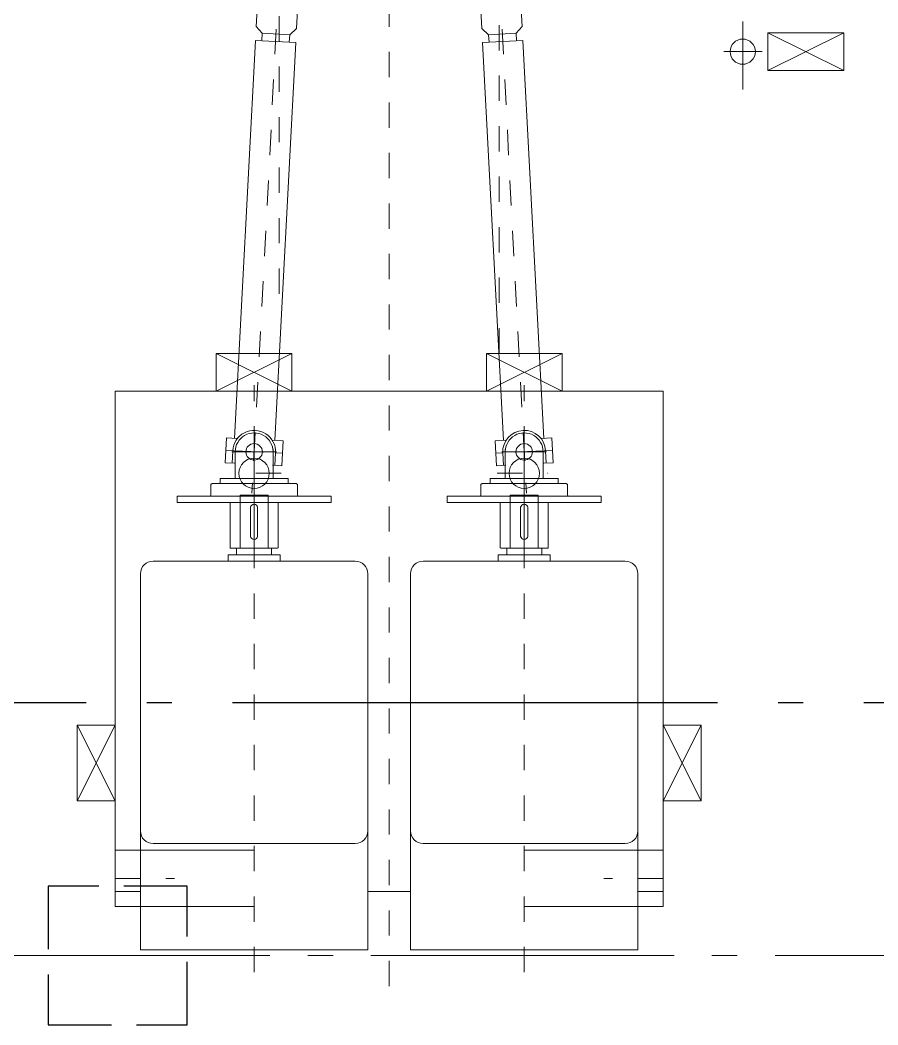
# Model space of a CAD drawing. Header units: metres. Extents: x 497148 to 498044, y 2998751 to 2999627.
# Drawn here: x 497598.673 to 497602.07, y 2999597.424 to 2999601.404 of the extents above; entities that cross this region are included whole.
import ezdxf

# ---------------------------------------------------------------- set-up
doc = ezdxf.new("R2010")
doc.units = ezdxf.units.M
for name, pattern in [('ACAD_ISO04W100', [30.5, 24, -3, 0.5, -3]), ('AD_LTYPE1 0 mm', [2, 1, -1]), ('AD_LTYPE2 0 mm', [16, 13, -1, 1, -1]), ('CENTER', [2, 1.25, -0.25, 0.25, -0.25]), ('DASH', [0.35, 0.25, -0.1]), ('点画线', [18, 12, -2, 2, -2])]:
    doc.linetypes.add(name, pattern=pattern)
for name, color, linetype, lineweight in [('ACAD0', 7, 'Continuous', 0), ('ACAD实线', 7, 'Continuous', 0), ('中心线层', 1, 'CENTER', 9), ('管道', 7, 'Continuous', 20), ('纸机', 7, 'Continuous', 0), ('细实线层', 7, 'Continuous', 18), ('设备', 253, 'Continuous', 15)]:
    doc.layers.add(name, color=color, linetype=linetype, lineweight=lineweight)
doc.layers.add('COLUMN', color=9, linetype='Continuous')
doc.layers.add('DOTE', color=1, linetype='CENTER')

# ---------------------------------------------------------------- blocks, each defined once
blk = doc.blocks.new('rt56656565')
at = {"layer": 'ACAD0'}
for p, q in [((-1906, 85), (-1955.3, 85)), ((-248.7, 54.6), (-223.3, 80)), ((49.3, 85), (0, 85)), ((0, 85), (49.3, 85)), ((-248.7, 54.6), (-278.7, 54.6)), ((-248.7, 54.6), (-248.7, -54.6)), ((-248.7, 54.6), (-248.7, -54.6)), ((-248.7, -54.3), (-278.7, -54.3)), ((-248.7, -54.6), (-223.3, -80)), ((-1906, -85), (-1955.3, -85)), ((49.3, -85), (0, -85)), ((0, -85), (49.3, -85))]:
    blk.add_line(p, q, dxfattribs=at)
at = {"layer": 'ACAD实线'}
for p, q in [((-1856.7, 112.5), (-1955.3, 112.5)), ((-1955.3, 75), (-1955.3, 112.5)), ((-1856.7, 69.3), (-1856.7, 112.5)), ((-278.7, 80), (-1856.7, 80)), ((-278.7, 80), (-278.7, -80)), ((-49.3, 80), (-223.3, 80)), ((-49.3, 112.5), (49.3, 112.5)), ((-49.3, 69.3), (-49.3, 112.5)), ((-49.3, 112.5), (49.3, 112.5)), ((-49.3, 69.3), (-49.3, 112.5)), ((49.3, 75.8), (49.3, 112.5)), ((49.3, 75), (49.3, 112.5)), ((-248.7, 54.6), (-248.7, 54.6)), ((-1955.3, -112.5), (-1955.3, -75)), ((-1856.7, -112.5), (-1856.7, -69.3)), ((-248.7, -54.3), (-248.7, -54.3)), ((-49.3, -112.5), (-49.3, -69.3)), ((-49.3, -112.5), (-49.3, -69.3)), ((49.3, -112.5), (49.3, -75)), ((49.3, -112.5), (49.3, -75.8)), ((-1856.7, -112.5), (-1955.3, -112.5)), ((-278.7, -80), (-1856.7, -80)), ((-49.3, -80), (-223.3, -80)), ((-49.3, -112.5), (49.3, -112.5)), ((-49.3, -112.5), (49.3, -112.5))]:
    blk.add_line(p, q, dxfattribs=at)
blk.add_circle((0, 0), 32.6, dxfattribs=at)
blk.add_circle((0, 0), 32.6, dxfattribs=at)
for centre, start, end in [((-1906, 0), 270, 90), ((0, 0), 90, 270), ((0, 0), 90, 270)]:
    blk.add_arc(centre, 85, start, end, dxfattribs=at)
at = {"layer": '中心线层'}
for p, q in [((-1941.6, 0), (-1870.4, 0)), ((-1906, -35.6), (-1906, 35.6)), ((35.6, 0), (-35.6, 0)), ((0, -35.6), (0, 35.6))]:
    blk.add_line(p, q, dxfattribs=at)
at = {"layer": '细实线层', "linetype": '点画线'}
for p, q in [((-1906, 112.5), (-1906, -112.5)), ((0, 112.5), (0, -112.5)), ((0, 112.5), (0, -112.5)), ((170.7, 0), (-2070, 0))]:
    blk.add_line(p, q, dxfattribs=at)
blk = doc.blocks.new('A$C18155853')
at = {"layer": '设备', "linetype": 'ACAD_ISO04W100', "ltscale": 0.05}
for p, q in [((-7363.7, 5778.9), (-7363.7, -7939.6)), ((-7798.7, -5178.9), (-7798.7, -2740)), ((-6928.7, -5415), (-6928.7, -2740)), ((-7898.5, -5966), (-7898.5, -7895.7)), ((-6829, -5966), (-6829, -7895.7))]:
    blk.add_line(p, q, dxfattribs=at)
at = {"layer": '设备', "color": 4}
for p, q in [((-5963.7, -4370), (-5963.7, -4100.3)), ((-5863.7, -4145), (-5563.7, -4145)), ((-5863.7, -4295), (-5863.7, -4145)), ((-5563.7, -4145), (-5863.7, -4295)), ((-5863.7, -4145), (-5563.7, -4295)), ((-5563.7, -4295), (-5563.7, -4145)), ((-5886.7, -4220), (-6038.7, -4220)), ((-5863.7, -4295), (-5563.7, -4295)), ((-8048.7, -5565), (-8048.7, -5415)), ((-8048.7, -5415), (-7748.7, -5415)), ((-8048.7, -5565), (-7748.7, -5415)), ((-8048.7, -5415), (-7748.7, -5565)), ((-7748.7, -5415), (-7748.7, -5565)), ((-6978.8, -5565), (-6978.8, -5415)), ((-6978.8, -5415), (-6678.8, -5415)), ((-6978.8, -5565), (-6678.8, -5415)), ((-6978.8, -5415), (-6678.8, -5565)), ((-6678.8, -5415), (-6678.8, -5565)), ((-8048.7, -5565), (-7748.7, -5565)), ((-6978.8, -5565), (-6678.8, -5565)), ((-8598.7, -6887), (-8448.7, -6887)), ((-8598.7, -6887), (-8598.7, -7187)), ((-8598.7, -6887), (-8448.7, -7187)), ((-8448.7, -6887), (-8598.7, -7187)), ((-8448.7, -6887), (-8448.7, -7187)), ((-6128.8, -6887), (-6278.8, -6887)), ((-6278.8, -6887), (-6278.8, -7187)), ((-6128.8, -6887), (-6278.8, -7187)), ((-6278.8, -6887), (-6128.8, -7187)), ((-6128.8, -6887), (-6128.8, -7187)), ((-8448.7, -7187), (-8598.7, -7187)), ((-6278.8, -7187), (-6128.8, -7187))]:
    blk.add_line(p, q, dxfattribs=at)
at = {"layer": '设备', "color": 1, "linetype": 'AD_LTYPE2 0 mm', "lineweight": 0}
for p, q in [((-7898.5, -6203.7), (-7898.5, -5541.1)), ((-6829, -6203.7), (-6829, -5541.1)), ((-7791.4, -5890), (-7992.2, -5890)), ((-6936.1, -5890), (-6735.2, -5890))]:
    blk.add_line(p, q, dxfattribs=at)
at = {"layer": '设备'}
for p, q in [((-7898.5, -5981.7), (-7898.5, -5729.6)), ((-6829, -5981.7), (-6829, -5729.6)), ((-7810.4, -5805), (-7986.5, -5805)), ((-6917, -5805), (-6740.9, -5805)), ((-7898.5, -6155.3), (-7898.5, -6009.3)), ((-6829, -6155.3), (-6829, -6009.3)), ((-7912.5, -6139.8), (-7912.5, -6024.8)), ((-7898.5, -6152.3), (-7898.5, -6012.3)), ((-7884.5, -6139.8), (-7884.5, -6024.8)), ((-7884.5, -6139.8), (-7884.5, -6025.8)), ((-6843, -6139.8), (-6843, -6024.8)), ((-6843, -6139.8), (-6843, -6025.8)), ((-6829, -6152.3), (-6829, -6012.3)), ((-6815, -6139.8), (-6815, -6024.8))]:
    blk.add_line(p, q, dxfattribs=at)
at = {"layer": '设备', "linetype": 'ByBlock'}
for p, q in [((-7973.5, -5804.8), (-7973.5, -5910)), ((-7823.5, -5795.4), (-7823.5, -5910)), ((-6904, -5795.4), (-6904, -5910)), ((-6754, -5804.8), (-6754, -5910))]:
    blk.add_line(p, q, dxfattribs=at)
at = {"layer": '设备', "linetype": 'Continuous', "lineweight": 0}
for p, q in [((-8069.7, -5935), (-8064.7, -5930)), ((-8022.5, -5930), (-8064.7, -5930)), ((-8033.5, -5930), (-8033.5, -5910)), ((-8033.5, -5910), (-7763.5, -5910)), ((-7898.5, -5930), (-8033.5, -5930)), ((-8033.5, -5930), (-8004.5, -5930)), ((-8033.5, -5930), (-8004.5, -5930)), ((-7732.2, -5930), (-7991.5, -5930)), ((-7898.5, -5930), (-7763.5, -5930)), ((-7898.5, -5930), (-7763.5, -5930)), ((-7763.5, -5930), (-7763.5, -5910)), ((-7732.2, -5930), (-7727.2, -5935)), ((-6995.2, -5930), (-7000.2, -5935)), ((-6995.2, -5930), (-6736, -5930)), ((-6694, -5910), (-6964, -5910)), ((-6964, -5930), (-6964, -5910)), ((-6829, -5930), (-6964, -5930)), ((-6829, -5930), (-6964, -5930)), ((-6829, -5930), (-6694, -5930)), ((-6694, -5930), (-6723, -5930)), ((-6694, -5930), (-6723, -5930)), ((-6705, -5930), (-6662.7, -5930)), ((-6694, -5930), (-6694, -5910)), ((-6657.7, -5935), (-6662.7, -5930)), ((-8069.7, -5975.6), (-8069.7, -5935)), ((-7727.2, -5975.6), (-7727.2, -5935)), ((-7000.2, -5975.6), (-7000.2, -5935)), ((-6657.7, -5975.6), (-6657.7, -5935)), ((-7898.5, -5980.6), (-8203.5, -5980.6)), ((-8203.5, -6006), (-8203.5, -5980.6)), ((-7898.5, -6006), (-8203.5, -6006)), ((-7993.5, -6185), (-7993.5, -6006)), ((-7593.5, -5980.6), (-7898.5, -5980.6)), ((-7593.5, -6006), (-7898.5, -6006)), ((-7803.5, -6185), (-7803.5, -6006)), ((-7593.5, -6006), (-7593.5, -5980.6)), ((-7134, -6006), (-7134, -5980.6)), ((-7134, -5980.6), (-6828.6, -5980.6)), ((-7134, -6006), (-6828.6, -6006)), ((-6924, -6185), (-6924, -6006)), ((-6828.6, -5980.6), (-6524, -5980.6)), ((-6828.6, -6006), (-6524, -6006)), ((-6734, -6185), (-6734, -6006)), ((-6524, -6006), (-6524, -5980.6)), ((-7991.5, -6187), (-7993.5, -6185)), ((-7965.5, -6187), (-7991.5, -6187)), ((-7805.5, -6187), (-7965.5, -6187)), ((-7805.5, -6187), (-7803.5, -6185)), ((-6922, -6187), (-6924, -6185)), ((-6922, -6187), (-6762, -6187)), ((-6762, -6187), (-6736, -6187)), ((-6736, -6187), (-6734, -6185))]:
    blk.add_line(p, q, dxfattribs=at)
at = {"layer": '设备', "color": 1, "linetype": 'AD_LTYPE1 0 mm', "lineweight": 0}
for p, q in [((-7898.5, -6203.2), (-7898.5, -5924.3)), ((-6829, -6203.2), (-6829, -5924.3))]:
    blk.add_line(p, q, dxfattribs=at)
at = {"layer": '设备', "color": 7, "linetype": 'Continuous', "lineweight": 0}
for p, q in [((-7953.5, -5977), (-7953.5, -6187)), ((-7953.5, -5977), (-7843.5, -5977)), ((-7953.5, -5977), (-7953.5, -6187)), ((-7843.5, -5977), (-7843.5, -6187)), ((-7843.5, -5977), (-7843.5, -6187)), ((-6884, -5977), (-6884, -6187)), ((-6774, -5977), (-6884, -5977)), ((-6884, -5977), (-6884, -6187)), ((-6774, -5977), (-6884, -5977)), ((-6774, -5977), (-6774, -6187)), ((-6774, -5977), (-6774, -6187)), ((-7967.7, -6187), (-7967.7, -6212.4)), ((-7967.7, -6187), (-7829.2, -6187)), ((-7967.7, -6187), (-7967.7, -6212.4)), ((-7953.5, -6187), (-7843.5, -6187)), ((-7829.2, -6187), (-7829.2, -6212.4)), ((-7829.2, -6187), (-7829.2, -6212.4)), ((-6898.2, -6187), (-6898.2, -6212.4)), ((-6759.7, -6187), (-6898.2, -6187)), ((-6898.2, -6187), (-6898.2, -6212.4)), ((-6759.7, -6187), (-6898.2, -6187)), ((-6774, -6187), (-6884, -6187)), ((-6774, -6187), (-6884, -6187)), ((-6759.7, -6187), (-6759.7, -6212.4)), ((-6759.7, -6187), (-6759.7, -6212.4)), ((-8298.5, -6237.8), (-7498.5, -6237.8)), ((-8001, -6212.4), (-8001, -6237.8)), ((-8001, -6212.4), (-7796, -6212.4)), ((-8001, -6212.4), (-8001, -6237.8)), ((-8001, -6212.4), (-7796, -6212.4)), ((-8001, -6237.8), (-7796, -6237.8)), ((-7967.7, -6212.4), (-7829.2, -6212.4)), ((-7967.7, -6212.4), (-7829.2, -6212.4)), ((-7796, -6212.4), (-7796, -6237.8)), ((-7796, -6212.4), (-7796, -6237.8)), ((-6429, -6237.8), (-7229, -6237.8)), ((-6931.5, -6212.4), (-6931.5, -6237.8)), ((-6726.5, -6212.4), (-6931.5, -6212.4)), ((-6931.5, -6212.4), (-6931.5, -6237.8)), ((-6726.5, -6212.4), (-6931.5, -6212.4)), ((-6726.5, -6237.8), (-6931.5, -6237.8)), ((-6759.7, -6212.4), (-6898.2, -6212.4)), ((-6759.7, -6212.4), (-6898.2, -6212.4)), ((-6726.5, -6212.4), (-6726.5, -6237.8)), ((-6726.5, -6212.4), (-6726.5, -6237.8)), ((-8348.5, -6287.8), (-8348.5, -7306.6)), ((-7448.5, -6287.8), (-7448.5, -7306.6)), ((-7279, -6287.8), (-7279, -7306.6)), ((-6379, -6287.8), (-6379, -7306.6)), ((-8348.5, -7306.6), (-8348.5, -7777)), ((-7448.5, -7306.6), (-7448.5, -7777)), ((-7279, -7306.6), (-7279, -7777)), ((-6379, -7306.6), (-6379, -7777)), ((-8298.5, -7356.6), (-7498.5, -7356.6)), ((-6428.9, -7356.6), (-7229, -7356.6)), ((-8448.5, -7382.4), (-8448.5, -7606.4)), ((-7898.5, -7382.4), (-8448.5, -7382.4)), ((-6829, -7382.4), (-6279, -7382.4)), ((-6279, -7382.4), (-6279, -7606.4)), ((-7898.5, -7606.4), (-8448.5, -7606.4)), ((-6829, -7606.4), (-6279, -7606.4)), ((-8348.5, -7777), (-7448.5, -7777)), ((-6379, -7777), (-7279, -7777))]:
    blk.add_line(p, q, dxfattribs=at)
at = {"layer": '设备', "lineweight": 5}
for p, q in [((-7898.5, -6155.3), (-7898.5, -6009.3)), ((-6829, -6155.3), (-6829, -6009.3)), ((-7912.5, -6139.8), (-7912.5, -6024.8)), ((-7898.5, -6152.3), (-7898.5, -6012.3)), ((-7884.5, -6139.8), (-7884.5, -6024.8)), ((-7884.5, -6139.8), (-7884.5, -6025.8)), ((-6843, -6139.8), (-6843, -6024.8)), ((-6843, -6139.8), (-6843, -6025.8)), ((-6829, -6152.3), (-6829, -6012.3)), ((-6815, -6139.8), (-6815, -6024.8))]:
    blk.add_line(p, q, dxfattribs=at)
at = {"layer": '设备', "color": 3, "linetype": '点画线', "lineweight": 18}
for p, q in [((-8448.5, -7494.4), (-8213.5, -7494.4)), ((-6279, -7494.4), (-6514, -7494.4))]:
    blk.add_line(p, q, dxfattribs=at)
at = {"layer": '设备', "color": 131, "lineweight": 5}
for p, q in [((-7946, -7777), (-7851, -7777)), ((-7946, -7777), (-7851, -7777)), ((-6781.5, -7777), (-6876.5, -7777)), ((-6781.5, -7777), (-6876.5, -7777))]:
    blk.add_line(p, q, dxfattribs=at)
at = {"layer": '设备', "lineweight": 5, "ltscale": 0.05}
for points in [[(-8348.5, -7547), (-8448.7, -7547), (-8448.7, -5565), (-6279, -5565), (-6279, -7547), (-6379, -7547)], [(-7279, -7547), (-7448.5, -7547)]]:
    blk.add_lwpolyline(points, dxfattribs=at)
at = {"layer": '设备', "color": 4}
blk.add_circle((-5963.7, -4220), 50, dxfattribs=at)
at = {"layer": '设备'}
for centre in [(-7898.5, -5805), (-6829, -5805)]:
    blk.add_circle(centre, 32.6, dxfattribs=at)
at = {"layer": '设备', "color": 0, "linetype": 'Continuous', "lineweight": 0}
for centre in [(-7898.5, -5890), (-6829, -5890)]:
    blk.add_circle(centre, 60, dxfattribs=at)
at = {"layer": '设备'}
for centre, radius, start, end in [((-7898.5, -5805), 75, 359.9999, 180), ((-6829, -5805), 75, 0, 180.0001), ((-7898.5, -6026.4), 14.1, 6.4794, 173.5206), ((-6829, -6026.4), 14.1, 6.4794, 173.5206), ((-7898.5, -6138.2), 14.1, 186.4794, 353.5206), ((-6829, -6138.2), 14.1, 186.4794, 353.5206)]:
    blk.add_arc(centre, radius, start, end, dxfattribs=at)
at = {"layer": '设备', "linetype": 'Continuous', "lineweight": 0}
for centre, start, end in [((-8074.7, -5975.6), 270, 0), ((-7722.2, -5975.6), 180, 270), ((-7005.2, -5975.6), 270, 0), ((-6652.7, -5975.6), 180, 270)]:
    blk.add_arc(centre, 5, start, end, dxfattribs=at)
at = {"layer": '设备', "lineweight": 5}
for centre, start, end in [((-7898.5, -6026.4), 6.4794, 173.5206), ((-6829, -6026.4), 6.4794, 173.5206), ((-7898.5, -6138.2), 186.4794, 353.5206), ((-6829, -6138.2), 186.4794, 353.5206)]:
    blk.add_arc(centre, 14.1, start, end, dxfattribs=at)
at = {"layer": '设备', "color": 7, "linetype": 'Continuous', "lineweight": 0}
for centre, start, end in [((-8298.5, -6287.8), 90, 180), ((-7498.5, -6287.8), 0, 90), ((-7229, -6287.8), 90, 180), ((-6429, -6287.8), 0, 90), ((-8298.5, -7306.6), 180, 270), ((-7498.5, -7306.6), 270, 0), ((-7229, -7306.6), 180, 270), ((-6429, -7306.6), 270, 360)]:
    blk.add_arc(centre, 50, start, end, dxfattribs=at)
at = {"layer": '设备', "linetype": '点画线', "rotation": 86.99999999951487}
blk.add_blockref('rt56656565', (-7798.7, -3901.6), dxfattribs=at)
at = {"layer": '设备', "linetype": '点画线', "xscale": -1, "rotation": 273.0000000004851}
blk.add_blockref('rt56656565', (-6928.7, -3901.6), dxfattribs=at)
blk = doc.blocks.new('A$Ce080179e')
at = {"layer": 'COLUMN', "color": 5, "linetype": 'DASH'}
blk.add_lwpolyline([(75.8359, 18.375), (75.2859, 18.375), (75.2859, 17.825), (75.8359, 17.825)], close=True, dxfattribs=at)
at = {"layer": 'DOTE', "color": 251, "linetype": 'ACAD_ISO04W100', "ltscale": 0.08}
blk.add_line((110.4359, 19.1), (47.828, 19.1), dxfattribs=at)
at = {"layer": '纸机', "linetype": 'ACAD_ISO04W100', "ltscale": 0.05}
blk.add_line((71.7639, 18.1), (86.238, 18.1), dxfattribs=at)
at = {"layer": '管道', "lineweight": 5, "ltscale": 0.05, "xscale": 0.001, "yscale": 0.001, "zscale": 0.001}
blk.add_blockref('A$C18155853', (83.9997, 25.8998), dxfattribs=at)

msp = doc.modelspace()

# ---------------------------------------------------------------- block references
msp.add_blockref('A$Ce080179e', (497523.4984, 2999579.5994))

doc.saveas('drawing.dxf')
